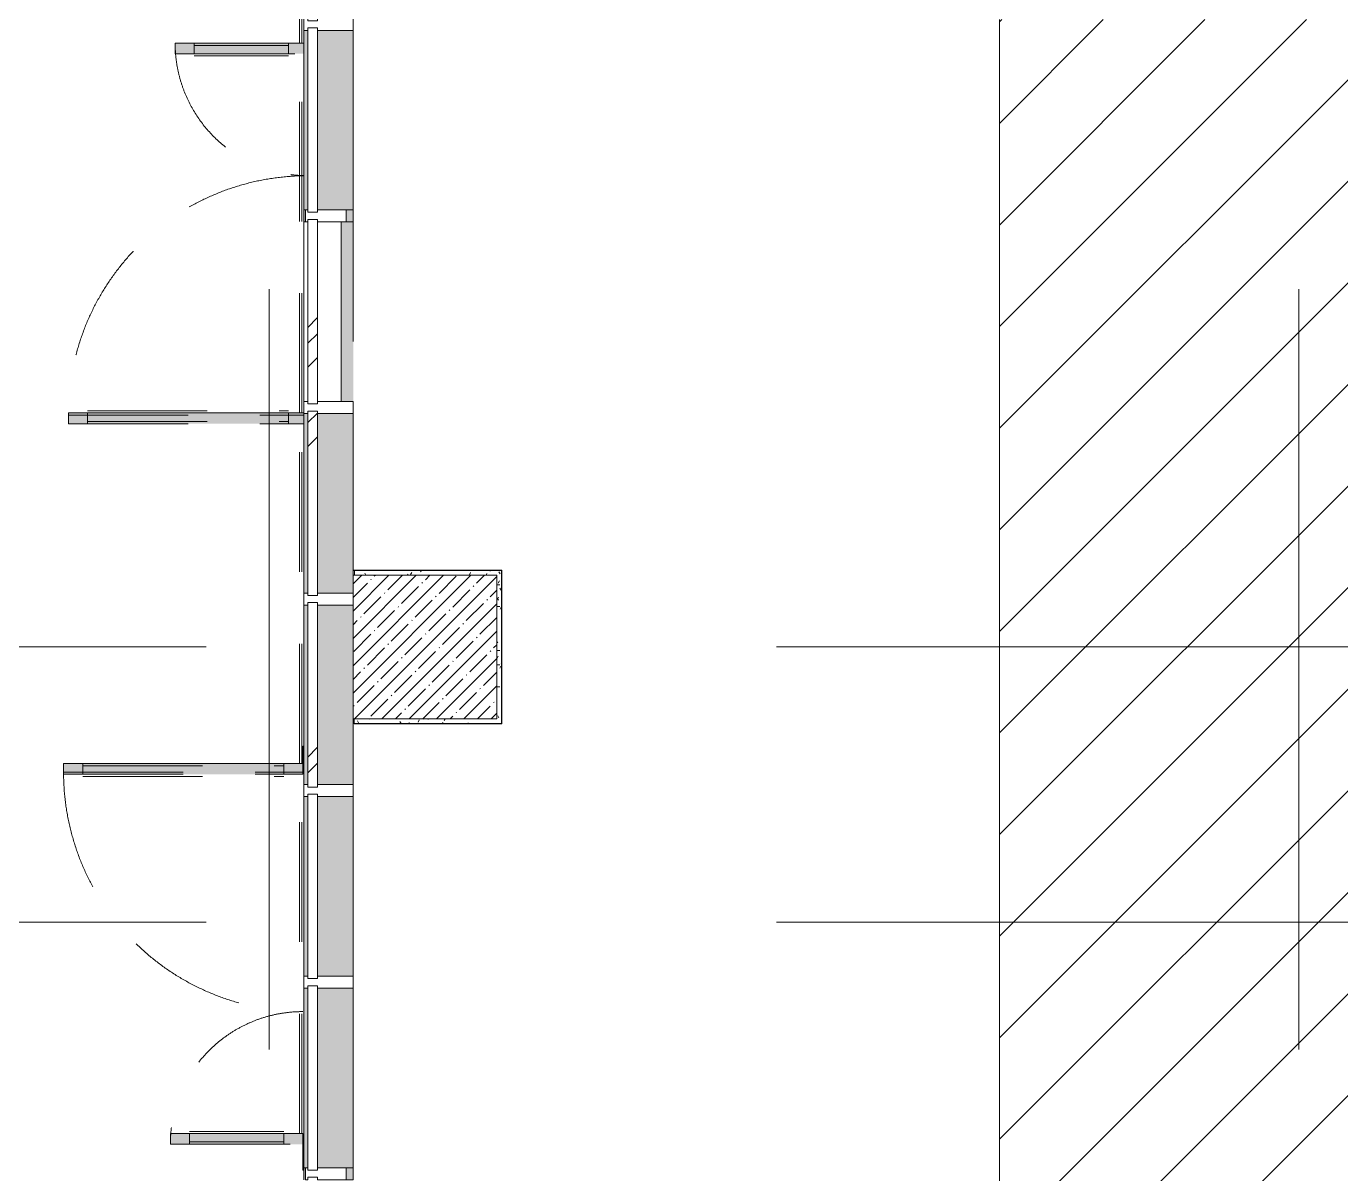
# Model space of a CAD drawing. Header units: millimetres. Extents: x -6228 to 198016, y -8553 to 29000.
# Drawn here: x 138274 to 143763, y 15950 to 20742 of the extents above; entities that cross this region are included whole.
import ezdxf

# ---------------------------------------------------------------- set-up
doc = ezdxf.new("R2010")
doc.units = ezdxf.units.MM
doc.linetypes.add('200_ШТРИХ__ш1_п0_6_', pattern=[800, 500, -300])
doc.linetypes.add('Осевая', pattern=[15875, 3175, -2381.25, 7937.5, -2381.25])
for name, color, linetype, lineweight in [('A-DETL-1', 7, 'Continuous', 9), ('A-DETL-MBND-1', 7, '200_ШТРИХ__ш1_п0_6_', 9), ('A-GLAZ-CURT-2', 7, 'Continuous', 9), ('A-GLAZ-CWMG-3', 7, 'Continuous', 9), ('I-WALL-7', 7, 'Continuous', 9), ('S-COLS-2', 7, 'Continuous', 9), ('Оси-2', 7, 'Осевая', 9)]:
    doc.layers.add(name, color=color, linetype=linetype, lineweight=lineweight)
for name, color, linetype, lineweight, true_color in [('A-DETL-GENF-7', 7, 'Continuous', 9, 0xc0c0c0), ('A-FLOR-3', 7, 'Continuous', 9, 0xaaaaaa), ('A-GLAZ-CWMG-4', 7, 'Continuous', 9, 0x383e42), ('I-WALL-9', 9, 'Continuous', 9, 0x808080)]:
    doc.layers.add(name, color=color, linetype=linetype, lineweight=lineweight, true_color=true_color)
pattern_1 = [(0, (135578.187, 0), (121.92, 30.48), [10.058, -81.382, 10.058, -81.382, -487.68]), (0, (135578.187, 0), (121.92, 30.48), [-182.88, 10.058, -172.822, 10.058, -81.382, -213.36]), (0, (135578.187, 0), (121.92, 30.48), [-457.2, 10.058, -50.902, 10.058, -142.342]), (120, (135623.907, 15.24), (-87.356454, 90.345817), [10.058, -81.382, 10.058, -81.382, -487.68]), (120, (135623.907, 15.24), (-87.356454, 90.345817), [-182.88, 10.058, -172.822, 10.058, -81.382, -213.36]), (120, (135623.907, 15.24), (-87.356454, 90.345817), [-457.2, 10.058, -50.902, 10.058, -142.342]), (240, (135639.147, 76.2), (-34.563546, -120.825817), [10.058, -81.382, 10.058, -81.382, -487.68]), (240, (135639.147, 76.2), (-34.563546, -120.825817), [-182.88, 10.058, -172.822, 10.058, -81.382, -213.36]), (240, (135639.147, 76.2), (-34.563546, -120.825817), [-457.2, 10.058, -50.902, 10.058, -142.342])]

# ---------------------------------------------------------------- blocks, each defined once
blk = doc.blocks.new('Системная панель - Стекло - 40мм-22858442-План зашивки приборов отопления в осях 2 этажа 1-12')
at = {"layer": 'A-GLAZ-CURT-2'}
h = blk.add_hatch(dxfattribs=at)
h.set_pattern_fill('FP_156', color=256, style=0, pattern_type=2)
h.set_pattern_definition([(135, (19450.12, -3971.1), (-282.843, -282.843), [200, -600]), (135, (19550.12, -4171.1), (-282.843, -282.843), [600, -200]), (135, (19650.12, -3771.1), (-282.843, -282.843), [200, -600])])
h.paths.add_polyline_path([(385, 40), (-385, 40), (-385, 0), (385, 0)])
for p, q in [((385, 40), (-385, 40)), ((-385, 40), (-385, 0)), ((-385, 0), (385, 0)), ((385, 0), (385, 40))]:
    blk.add_line(p, q, dxfattribs=at)
blk = doc.blocks.new('Прямоугольный импост - Импост структурный с накладкой - 190мм-23186008-План зашивки приборов отопления в осях 2 этажа 1-12')
at = {"layer": 'A-GLAZ-CWMG-4'}
for points in [[(3871.1, 19975.1), (3871.1, 20725.1), (3854.1, 20725.1), (3854.1, 19975.1), (3861.1, 19975.1)], [(4061.1, 19975.1), (4061.1, 20725.1), (3911.1, 20725.1), (3911.1, 19975.1), (4031.1, 19975.1)]]:
    blk.add_hatch(color=256, dxfattribs=at).paths.add_polyline_path(points)
at = {"layer": 'A-GLAZ-CWMG-3'}
for p, q in [((3854.1, 20725.1), (3854.1, 19975.1)), ((4061.1, 20725.1), (4061.1, 19975.1)), ((3861.1, 19975.1), (3854.1, 19975.1)), ((4061.1, 19975.1), (4031.1, 19975.1))]:
    blk.add_line(p, q, dxfattribs=at)
blk = doc.blocks.new('Системная панель - Стекло - 40мм-V215-План зашивки приборов отопления в осях 2 этажа 1-12')
at = {"layer": 'A-GLAZ-CURT-2'}
h = blk.add_hatch(dxfattribs=at)
h.set_pattern_fill('FP_187', color=256, style=0, pattern_type=2)
h.set_pattern_definition([(135, (16250.12, -3971.1), (-282.843, -282.843), [200, -600]), (135, (16350.12, -4171.1), (-282.843, -282.843), [600, -200]), (135, (16450.12, -3771.1), (-282.843, -282.843), [200, -600])])
h.paths.add_polyline_path([(385, 0), (385, 40), (-385, 40), (-385, 0), (336.1, 0)])
for p, q in [((385, 40), (-385, 40)), ((-385, 40), (-385, 0)), ((-385, 0), (385, 0)), ((385, 0), (385, 40))]:
    blk.add_line(p, q, dxfattribs=at)
blk = doc.blocks.new('Прямоугольный импост - Импост структурный с накладкой - 190мм-22856798-План зашивки приборов отопления в осях 2 этажа 1-12')
at = {"layer": 'A-GLAZ-CWMG-3'}
for p, q in [((-25, 0), (-25, 17)), ((-25, 17), (25, 17)), ((-15, 0), (-25, 0)), ((-15, -40), (-15, 0)), ((25, 0), (15, 0)), ((15, 0), (15, -40)), ((25, 17), (25, 0)), ((-25, -190), (-25, -40)), ((-25, -40), (-15, -40)), ((15, -40), (25, -40)), ((25, -40), (25, -190)), ((25, -190), (-25, -190))]:
    blk.add_line(p, q, dxfattribs=at)
blk = doc.blocks.new('Прямоугольный импост - Импост структурный с накладкой - 160мм-V216-План зашивки приборов отопления в осях 2 этажа 1-12')
at = {"layer": 'A-GLAZ-CWMG-3'}
for p, q in [((3854.1, 19925.1), (3861.1, 19925.1)), ((3854.1, 19925.1), (3854.1, 19175.1)), ((4011.1, 19925.1), (4011.1, 19175.1))]:
    blk.add_line(p, q, dxfattribs=at)
blk = doc.blocks.new('Системная панель - Стекло - 40мм-V222-План зашивки приборов отопления в осях 2 этажа 1-12')
at = {"layer": 'A-GLAZ-CURT-2'}
h = blk.add_hatch(dxfattribs=at)
h.set_pattern_fill('FP_193', color=256, style=0, pattern_type=2)
h.set_pattern_definition([(135, (20250.12, -3971.1), (-282.843, -282.843), [200, -600]), (135, (20350.12, -4171.1), (-282.843, -282.843), [600, -200]), (135, (20450.12, -3771.1), (-282.843, -282.843), [200, -600])])
h.paths.add_polyline_path([(385, 40), (-385, 40), (-385, 0), (385, 0)])
for p, q in [((385, 40), (-385, 40)), ((-385, 40), (-385, 0)), ((-385, 0), (385, 0)), ((385, 0), (385, 40))]:
    blk.add_line(p, q, dxfattribs=at)
blk = doc.blocks.new('BSC_Колонна _Прямоугольная - 600х600-17858062-План зашивки приборов отопления в осях 2 этажа 1-12')
at = {"layer": 'S-COLS-2'}
h = blk.add_hatch(dxfattribs=at)
h.set_pattern_fill('FP_197', color=256, style=0, pattern_type=2)
h.set_pattern_definition([(45, (-4360, -18150), (-57.02463, 57.02463), []), (45, (-4302.975, -18150), (-57.02463, 57.02463), [100.806, -20.161, 3.353, -16.808])])
h.paths.add_polyline_path([(-300, -300), (300, -300), (300, 300), (-300, 300), (-300, -173.8)])
for p, q in [((300, 300), (-300, 300)), ((-300, 300), (-300, -300)), ((300, -300), (300, 300)), ((-300, -300), (300, -300))]:
    blk.add_line(p, q, dxfattribs=at)
blk = doc.blocks.new('Прямоугольный импост - Импост структурный с накладкой - 170мм-23186685-План зашивки приборов отопления в осях 2 этажа 1-12')
at = {"layer": 'A-DETL-MBND-1'}
for p, q in [((3836.1, 20672.1), (3836.1, 27150.1)), ((3846.1, 20672.1), (3846.1, 27150.1)), ((3836.1, 19127.1), (3836.1, 20627.1)), ((3846.1, 19127.1), (3846.1, 20627.1)), ((3836.1, 17663.1), (3836.1, 19082.1)), ((3846.1, 17663.1), (3846.1, 19082.1)), ((3836.1, 16118.1), (3836.1, 17618.1)), ((3846.1, 16118.1), (3846.1, 17618.1)), ((3836.1, 15358.1), (3836.1, 16073.1)), ((3846.1, 15358.1), (3846.1, 16073.1))]:
    blk.add_line(p, q, dxfattribs=at)
blk = doc.blocks.new('Прямоугольный импост - Импост структурный с накладкой - 170мм-23998904-План зашивки приборов отопления в осях 2 этажа 1-12')
at = {"layer": 'A-GLAZ-CWMG-3'}
for p, q in [((-25, 0), (-25, 10)), ((-25, 10), (25, 10)), ((-15, 0), (-25, 0)), ((-15, -40), (-15, 0)), ((25, 0), (15, 0)), ((15, 0), (15, -40)), ((25, 10), (25, 0)), ((-25, -160), (-25, -40)), ((-25, -40), (-15, -40)), ((15, -40), (25, -40)), ((25, -40), (25, -160)), ((25, -160), (-25, -160))]:
    blk.add_line(p, q, dxfattribs=at)
blk = doc.blocks.new('Дверь_Витражная_СКБ_2Ст - ВН-1_ ДВН_ДАО_Главный вход_1800 в свету 3-31912953-План зашивки приборов отопления в осях 2 этажа 1-12')
at = {"layer": 'A-DETL-MBND-1'}
for points in [[(-777, -88.2), (-777, -17), (-822, -17), (-822, -554), (-777, -554), (-777, -419.8)], [(768, -17), (723, -17), (723, -1000), (768, -1000), (768, -88.2)]]:
    blk.add_hatch(color=256, dxfattribs=at).paths.add_polyline_path(points)
for p, q in [((-822, -554), (-822, -17)), ((-822, -17), (-822, -554)), ((-822, -554), (-822, -17)), ((-777, -554), (-777, -17)), ((-777, -554), (-777, -17)), ((723, -1000), (723, -17)), ((723, -17), (723, -1000)), ((732, -1000), (732, -17)), ((768, -1000), (768, -17)), ((768, -1000), (768, -17)), ((-822, -80), (-777, -80)), ((-812, -474), (-812, -80)), ((-768, -474), (-768, -80)), ((714, -920), (714, -80)), ((768, -80), (723, -80)), ((758, -920), (758, -80)), ((-822, -474), (-777, -474)), ((-822, -554), (-777, -554)), ((-822, -554), (-777, -554)), ((768, -920), (723, -920)), ((768, -1000), (723, -1000)), ((723, -1000), (768, -1000))]:
    blk.add_line(p, q, dxfattribs=at)
for centre, radius, start, end in [((-822, 0), 554, 270, 358.2329), ((732, 0), 1000, 180.9768, 270)]:
    blk.add_arc(centre, radius, start, end, dxfattribs=at)
blk = doc.blocks.new('Системная панель - Стекло - 40мм-23933787-План зашивки приборов отопления в осях 2 этажа 1-12')
at = {"layer": 'A-GLAZ-CURT-2'}
h = blk.add_hatch(dxfattribs=at)
h.set_pattern_fill('FP_210', color=256, style=0, pattern_type=2)
h.set_pattern_definition([(135, (17850.12, -3971.1), (-282.843, -282.843), [200, -600]), (135, (17950.12, -4171.1), (-282.843, -282.843), [600, -200]), (135, (18050.12, -3771.1), (-282.843, -282.843), [200, -600])])
h.paths.add_polyline_path([(385, 0), (385, 40), (-385, 40), (-385, 0), (235.5, 0)])
for p, q in [((385, 40), (-385, 40)), ((-385, 40), (-385, 0)), ((-385, 0), (385, 0)), ((385, 0), (385, 40))]:
    blk.add_line(p, q, dxfattribs=at)
blk = doc.blocks.new('Прямоугольный импост - Импост структурный с накладкой - 190мм-23933782-План зашивки приборов отопления в осях 2 этажа 1-12')
at = {"layer": 'A-GLAZ-CWMG-4'}
for points in [[(3871.1, 17750.1), (3871.1, 18325.1), (3854.1, 18325.1), (3854.1, 17750.1)], [(3948.8, 17750.1), (4061.1, 17750.1), (4060, 18325.1), (3911.1, 18325.1), (3911.1, 17750.1)]]:
    blk.add_hatch(color=256, dxfattribs=at).paths.add_polyline_path(points)
at = {"layer": 'A-GLAZ-CWMG-3'}
for p, q in [((3854.1, 18325.1), (3854.1, 17750.1)), ((4061.1, 17850), (4061.1, 17750.1))]:
    blk.add_line(p, q, dxfattribs=at)
blk = doc.blocks.new('Прямоугольный импост - Импост структурный с накладкой - 190мм-V240-План зашивки приборов отопления в осях 2 этажа 1-12')
at = {"layer": 'A-GLAZ-CWMG-3'}
for p, q in [((-25, 0), (-25, 17)), ((-25, 17), (25, 17)), ((-15, 0), (-25, 0)), ((-15, -40), (-15, 0)), ((25, 0), (15, 0)), ((15, 0), (15, -40)), ((25, 17), (25, 0)), ((-25, -188.9), (-25, -40)), ((-25, -40), (-15, -40)), ((15, -40), (25, -40)), ((25, -40), (25, -188.9))]:
    blk.add_line(p, q, dxfattribs=at)
blk = doc.blocks.new('Дверь_Витражная_СКБ_2Ст - ВН-1_ ДВН_ДАО_Главный вход_1800 в свету 4-31912968-План зашивки приборов отопления в осях 2 этажа 1-12')
at = {"layer": 'A-DETL-MBND-1'}
for points in [[(-777, -17), (-885, -17), (-885, -20), (-777, -20)], [(-768, -88.2), (-768, -20), (-813, -20), (-813, -1020), (-768, -1020), (-768, -419.8)], [(777, -20), (732, -20), (732, -574), (777, -574), (777, -88.2)], [(885, -17), (777, -17), (777, -20), (885, -20)]]:
    blk.add_hatch(color=256, dxfattribs=at).paths.add_polyline_path(points)
for p, q in [((-885, -20), (-885, -17)), ((-885, -17), (-885, -20)), ((-777, -20), (-885, -20)), ((-885, -20), (-777, -20)), ((-768, -20), (-813, -20)), ((-813, -1020), (-813, -20)), ((-768, -20), (-813, -20)), ((-813, -20), (-813, -1020)), ((-777, -17), (-777, -20)), ((-777, -20), (-777, -17)), ((-777, -1020), (-777, -20)), ((-768, -1020), (-768, -20)), ((-768, -1020), (-768, -20)), ((732, -20), (777, -20)), ((732, -574), (732, -20)), ((732, -20), (732, -574)), ((777, -20), (732, -20)), ((777, -17), (777, -20)), ((777, -17), (777, -20)), ((777, -574), (777, -20)), ((777, -574), (777, -20)), ((777, -20), (885, -20)), ((777, -20), (885, -20)), ((777, -574), (777, -20)), ((885, -20), (885, -17)), ((885, -20), (885, -17)), ((-813, -100), (-768, -100)), ((-803, -940), (-803, -100)), ((-759, -940), (-759, -100)), ((723, -494), (723, -100)), ((777, -100), (732, -100)), ((767, -494), (767, -100)), ((777, -494), (732, -494)), ((777, -574), (732, -574)), ((732, -574), (777, -574)), ((-813, -940), (-768, -940)), ((-813, -1020), (-768, -1020)), ((-813, -1020), (-768, -1020))]:
    blk.add_line(p, q, dxfattribs=at)
for centre, radius, start, end in [((-777, -20), 1000, 270, 0), ((777, -20), 554, 180, 270)]:
    blk.add_arc(centre, radius, start, end, dxfattribs=at)
blk = doc.blocks.new('Прямоугольный импост - Импост структурный с накладкой - 190мм-23933784-План зашивки приборов отопления в осях 2 этажа 1-12')
at = {"layer": 'A-GLAZ-CWMG-4'}
for points in [[(3871.1, 17575.1), (3871.1, 17750.1), (3854.1, 17750.1), (3854.1, 17575.1)], [(4061.1, 17575.1), (4061.1, 17750.1), (3911.1, 17750.1), (3911.1, 17575.1), (3948.8, 17575.1)]]:
    blk.add_hatch(color=256, dxfattribs=at).paths.add_polyline_path(points)
at = {"layer": 'A-GLAZ-CWMG-3'}
for p, q in [((3854.1, 17750.1), (3854.1, 17575.1)), ((4061.1, 17750.1), (4061.1, 17575.1))]:
    blk.add_line(p, q, dxfattribs=at)
blk = doc.blocks.new('Прямоугольный импост - Импост структурный с накладкой - 190мм-23933747-План зашивки приборов отопления в осях 2 этажа 1-12')
at = {"layer": 'A-GLAZ-CWMG-4'}
for points in [[(3871.1, 18375.1), (3871.1, 18950.1), (3854.1, 18950.1), (3854.1, 18375.1)], [(3948.8, 18375.1), (4060, 18375.1), (4061.1, 18950.1), (3911.1, 18950.1), (3911.1, 18375.1)]]:
    blk.add_hatch(color=256, dxfattribs=at).paths.add_polyline_path(points)
at = {"layer": 'A-GLAZ-CWMG-3'}
for p, q in [((3854.1, 18950.1), (3854.1, 18375.1)), ((4061.1, 18950.1), (4061.1, 18450))]:
    blk.add_line(p, q, dxfattribs=at)
blk = doc.blocks.new('Системная панель - Стекло - 40мм-V247-План зашивки приборов отопления в осях 2 этажа 1-12')
at = {"layer": 'A-GLAZ-CURT-2'}
for p, q in [((385, 40), (-385, 40)), ((-385, 40), (-385, 0)), ((-385, 0), (385, 0)), ((385, 0), (385, 40))]:
    blk.add_line(p, q, dxfattribs=at)
blk = doc.blocks.new('Прямоугольный импост - Импост структурный с накладкой - 190мм-V198-План зашивки приборов отопления в осях 2 этажа 1-12')
at = {"layer": 'A-GLAZ-CWMG-4'}
for points in [[(3871.1, 24775.1), (3871.1, 25525.1), (3854.1, 25525.1), (3854.1, 24775.1)], [(4061.1, 24775.1), (4061.1, 25525.1), (3911.1, 25525.1), (3911.1, 24775.1)]]:
    blk.add_hatch(color=256, dxfattribs=at).paths.add_polyline_path(points)
at = {"layer": 'A-GLAZ-CWMG-3'}
for p, q in [((3854.1, 25525.1), (3854.1, 24775.1)), ((4061.1, 25525.1), (4061.1, 24775.1))]:
    blk.add_line(p, q, dxfattribs=at)
blk = doc.blocks.new('Системная панель - Стекло - 40мм-23933750-План зашивки приборов отопления в осях 2 этажа 1-12')
at = {"layer": 'A-GLAZ-CURT-2'}
h = blk.add_hatch(dxfattribs=at)
h.set_pattern_fill('FP_218', color=256, style=0, pattern_type=2)
h.set_pattern_definition([(135, (18650.12, -3971.1), (-282.843, -282.843), [200, -600]), (135, (18750.12, -4171.1), (-282.843, -282.843), [600, -200]), (135, (18850.12, -3771.1), (-282.843, -282.843), [200, -600])])
h.paths.add_polyline_path([(385, 40), (-385, 40), (-385, 0), (385, 0)])
for p, q in [((385, 40), (-385, 40)), ((-385, 40), (-385, 0)), ((-385, 0), (385, 0)), ((385, 0), (385, 40))]:
    blk.add_line(p, q, dxfattribs=at)
blk = doc.blocks.new('Прямоугольный импост - Импост структурный с накладкой - 190мм-23933749-План зашивки приборов отопления в осях 2 этажа 1-12')
at = {"layer": 'A-GLAZ-CWMG-4'}
for points in [[(3871.1, 18950.1), (3871.1, 19125.1), (3854.1, 19125.1), (3854.1, 18950.1)], [(4061.1, 18950.1), (4061.1, 19125.1), (3911.1, 19125.1), (3911.1, 18950.1)]]:
    blk.add_hatch(color=256, dxfattribs=at).paths.add_polyline_path(points)
at = {"layer": 'A-GLAZ-CWMG-3'}
for p, q in [((3854.1, 19125.1), (3854.1, 18950.1)), ((4061.1, 19125.1), (4061.1, 18950.1))]:
    blk.add_line(p, q, dxfattribs=at)
blk = doc.blocks.new('Прямоугольный импост - Импост структурный с накладкой - 190мм-23998909-План зашивки приборов отопления в осях 2 этажа 1-12')
at = {"layer": 'A-DETL-MBND-1'}
h = blk.add_hatch(color=256, dxfattribs=at)
h.paths.add_polyline_path([(25, 13.3), (25, 10), (-25, 10), (-25, 17), (25, 17)])
h.paths.add_polyline_path([(25, -160), (25, -190), (-25, -190), (-25, -160), (23, -160)])
for p, q in [((-25, 17), (25, 17)), ((25, -160), (25, -190)), ((25, -190), (-25, -190))]:
    blk.add_line(p, q, dxfattribs=at)
blk = doc.blocks.new('Прямоугольный импост - Импост структурный с накладкой - 190мм-V248-План зашивки приборов отопления в осях 2 этажа 1-12')
at = {"layer": 'A-DETL-MBND-1'}
blk.add_hatch(color=256, dxfattribs=at).paths.add_polyline_path([(4061.1, 23975.1), (4061.1, 24725.1), (4011.1, 24725.1), (4011.1, 23975.1)])
blk.add_line((4061.1, 24725.1), (4061.1, 23975.1), dxfattribs=at)

msp = doc.modelspace()

# ---------------------------------------------------------------- hatches: boundary and pattern name
at = {"layer": 'A-DETL-GENF-7'}
h = msp.add_hatch(dxfattribs=at)
h.set_pattern_fill('FP_235', color=256, style=0, pattern_type=2)
h.set_pattern_definition([(45, (135578.2, 0), (-212.132, 212.132), [])])
h.paths.add_polyline_path([(149288.4, 15200), (149288.4, 27150), (140238.2, 27150), (140238.2, 26500), (139638.2, 26500), (139638.2, 25750), (145288.2, 25750), (145288.2, 20770), (142338.2, 20770), (142338.2, 15200), (148977.8, 15200)])
at = {"layer": 'I-WALL-9'}
h = msp.add_hatch(dxfattribs=at)
h.set_pattern_fill('FP_219', color=256, style=0, pattern_type=2)
h.set_pattern_definition(pattern_1)
h.paths.add_polyline_path([(139816.4, 18450), (140238.2, 18450), (140238.2, 18469.2), (139644.3, 18470.3), (139644.3, 18450.3), (139692.8, 18450.2)])
h = msp.add_hatch(dxfattribs=at)
h.set_pattern_fill('FP_219', color=256, style=0, pattern_type=2)
h.set_pattern_definition(pattern_1)
h.paths.add_polyline_path([(140258.2, 17850), (140258.2, 18469.2), (140238.2, 18469.2), (140238.2, 17850)])
h = msp.add_hatch(dxfattribs=at)
h.set_pattern_fill('FP_219', color=256, style=0, pattern_type=2)
h.set_pattern_definition(pattern_1)
h.paths.add_polyline_path([(140238.2, 17830), (140258.2, 17830), (140258.2, 17850), (139643, 17850), (139643, 17830), (139692.8, 17830)])

# ---------------------------------------------------------------- linework, layer by layer
at = {"layer": 'A-DETL-1'}
msp.add_line((142338.2, 20770), (142338.2, 15200), dxfattribs=at)
at = {"layer": 'A-FLOR-3'}
msp.add_line((142338.2, 15200), (142338.2, 20770), dxfattribs=at)
at = {"layer": 'I-WALL-7'}
for p, q in [((140259.2, 18470.2), (139638.2, 18470.2)), ((139638.2, 18470.2), (139638.2, 18469.2)), ((139638.2, 18469.2), (140258.2, 18469.2)), ((140258.2, 18469.2), (139644.3, 18470.3)), ((139644.3, 18470.3), (139644.3, 18450.3)), ((139644.3, 18450.3), (139816.4, 18450)), ((140258.2, 18469.2), (140258.2, 17830)), ((140259.2, 17829), (140259.2, 18470.2)), ((139643, 17850), (139643, 17829)), ((139643, 17830), (140258.2, 17830)), ((139643, 17829), (140259.2, 17829))]:
    msp.add_line(p, q, dxfattribs=at)
at = {"layer": 'Оси-2'}
for p, q in [((139288.2, 593.7), (139288.2, 24898.1)), ((143588.2, 593.7), (143588.2, 24898.1)), ((135850.6, 18150), (171568.2, 18150)), ((135850.6, 17000), (171568.2, 17000))]:
    msp.add_line(p, q, dxfattribs=at)

# ---------------------------------------------------------------- block references
at = {"layer": 'A-DETL-MBND-1'}
for name, p in [('Прямоугольный импост - Импост структурный с накладкой - 170мм-23186685-План зашивки приборов отопления в осях 2 этажа 1-12', (135578.2, 0)), ('Прямоугольный импост - Импост структурный с накладкой - 190мм-V248-План зашивки приборов отопления в осях 2 этажа 1-12', (135578.2, -4800))]:
    msp.add_blockref(name, p, dxfattribs=at)
at = {"layer": 'A-DETL-MBND-1', "rotation": 269.9999999999999}
for name, p in [('Дверь_Витражная_СКБ_2Ст - ВН-1_ ДВН_ДАО_Главный вход_1800 в свету 3-31912953-План зашивки приборов отопления в осях 2 этажа 1-12', (139449.3, 19850.1)), ('Дверь_Витражная_СКБ_2Ст - ВН-1_ ДВН_ДАО_Главный вход_1800 в свету 4-31912968-План зашивки приборов отопления в осях 2 этажа 1-12', (139449.3, 16850.1))]:
    msp.add_blockref(name, p, dxfattribs=at)
at = {"layer": 'A-DETL-MBND-1', "extrusion": (0, 0, -1), "rotation": 270.0000000000001}
for p in [(-139449.3, 19950.1), (-139449.3, 15950.1)]:
    msp.add_blockref('Прямоугольный импост - Импост структурный с накладкой - 190мм-23998909-План зашивки приборов отопления в осях 2 этажа 1-12', p, dxfattribs=at)
at = {"layer": 'A-GLAZ-CURT-2', "rotation": 269.9999999999999}
for name, p in [('Системная панель - Стекло - 40мм-V222-План зашивки приборов отопления в осях 2 этажа 1-12', (139449.3, 20350.1)), ('Системная панель - Стекло - 40мм-22858442-План зашивки приборов отопления в осях 2 этажа 1-12', (139449.3, 19550.1)), ('Системная панель - Стекло - 40мм-23933750-План зашивки приборов отопления в осях 2 этажа 1-12', (139449.3, 18750.1)), ('Системная панель - Стекло - 40мм-23933787-План зашивки приборов отопления в осях 2 этажа 1-12', (139449.3, 17950.1)), ('Системная панель - Стекло - 40мм-V247-План зашивки приборов отопления в осях 2 этажа 1-12', (139449.3, 17150.1)), ('Системная панель - Стекло - 40мм-V215-План зашивки приборов отопления в осях 2 этажа 1-12', (139449.3, 16350.1))]:
    msp.add_blockref(name, p, dxfattribs=at)
at = {"layer": 'A-GLAZ-CWMG-3', "extrusion": (0, 0, -1), "rotation": 270.0000000000001}
for name, p in [('Прямоугольный импост - Импост структурный с накладкой - 190мм-22856798-План зашивки приборов отопления в осях 2 этажа 1-12', (-139449.3, 20750.1)), ('Прямоугольный импост - Импост структурный с накладкой - 170мм-23998904-План зашивки приборов отопления в осях 2 этажа 1-12', (-139449.3, 19950.1)), ('Прямоугольный импост - Импост структурный с накладкой - 190мм-22856798-План зашивки приборов отопления в осях 2 этажа 1-12', (-139449.3, 19150.1)), ('Прямоугольный импост - Импост структурный с накладкой - 190мм-V240-План зашивки приборов отопления в осях 2 этажа 1-12', (-139449.3, 18350.1)), ('Прямоугольный импост - Импост структурный с накладкой - 190мм-22856798-План зашивки приборов отопления в осях 2 этажа 1-12', (-139449.3, 17550.1)), ('Прямоугольный импост - Импост структурный с накладкой - 190мм-22856798-План зашивки приборов отопления в осях 2 этажа 1-12', (-139449.3, 16750.1)), ('Прямоугольный импост - Импост структурный с накладкой - 170мм-23998904-План зашивки приборов отопления в осях 2 этажа 1-12', (-139449.3, 15950.1))]:
    msp.add_blockref(name, p, dxfattribs=at)
at = {"layer": 'A-GLAZ-CWMG-3'}
for name, p in [('Прямоугольный импост - Импост структурный с накладкой - 190мм-23186008-План зашивки приборов отопления в осях 2 этажа 1-12', (135578.2, 0)), ('Прямоугольный импост - Импост структурный с накладкой - 160мм-V216-План зашивки приборов отопления в осях 2 этажа 1-12', (135578.2, 0)), ('Прямоугольный импост - Импост структурный с накладкой - 190мм-23933749-План зашивки приборов отопления в осях 2 этажа 1-12', (135578.2, 0)), ('Прямоугольный импост - Импост структурный с накладкой - 190мм-23933747-План зашивки приборов отопления в осях 2 этажа 1-12', (135578.2, 0)), ('Прямоугольный импост - Импост структурный с накладкой - 190мм-23933782-План зашивки приборов отопления в осях 2 этажа 1-12', (135578.2, 0)), ('Прямоугольный импост - Импост структурный с накладкой - 190мм-23933784-План зашивки приборов отопления в осях 2 этажа 1-12', (135578.2, 0)), ('Прямоугольный импост - Импост структурный с накладкой - 190мм-V198-План зашивки приборов отопления в осях 2 этажа 1-12', (135578.2, -8000)), ('Прямоугольный импост - Импост структурный с накладкой - 190мм-23186008-План зашивки приборов отопления в осях 2 этажа 1-12', (135578.2, -4000))]:
    msp.add_blockref(name, p, dxfattribs=at)
at = {"layer": 'S-COLS-2'}
msp.add_blockref('BSC_Колонна _Прямоугольная - 600х600-17858062-План зашивки приборов отопления в осях 2 этажа 1-12', (139938.2, 18150), dxfattribs=at)

doc.saveas('drawing.dxf')
